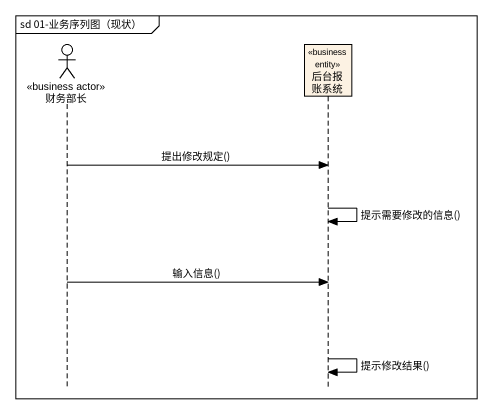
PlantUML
@startuml
mainframe sd 01-业务序列图（现状）
hide footbox
actor 财务部长 <<business actor>>
participant 后台报账系统 <<business entity>>

财务部长 -> 后台报账系统 : 提出修改规定()
后台报账系统 -> 后台报账系统 : 提示需要修改的信息()
财务部长 -> 后台报账系统 : 输入信息()
后台报账系统 -> 后台报账系统 : 提示修改结果()
@enduml
